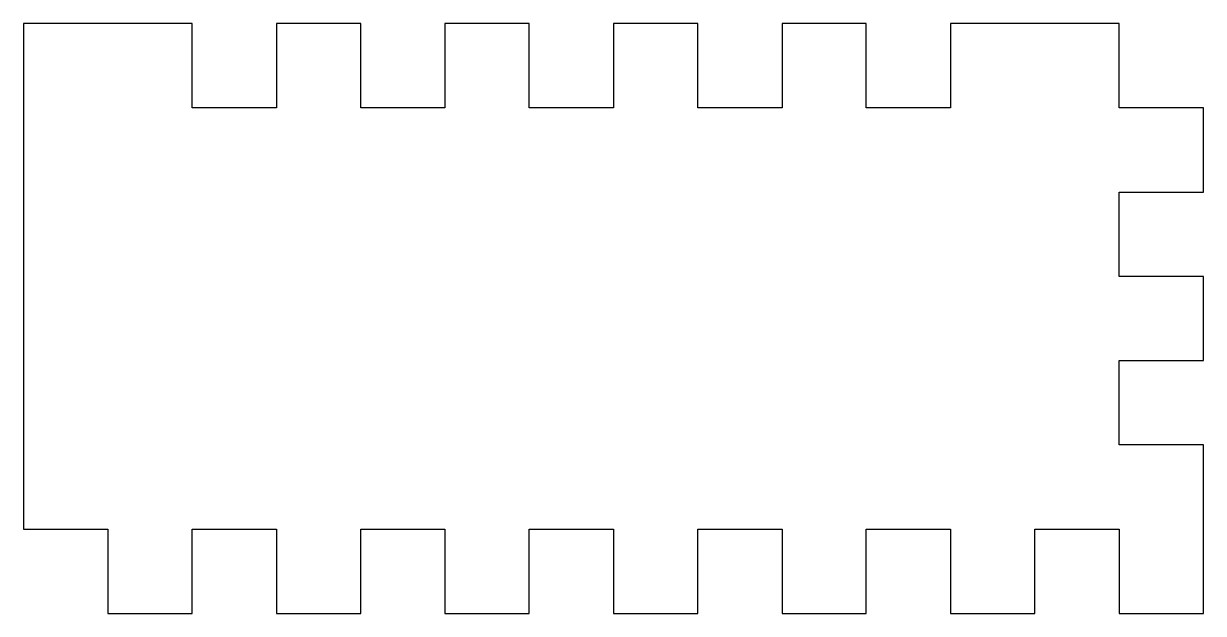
# Model space of a CAD drawing. Header units: millimetres. Extents: x -5 to 65, y 0 to 35.
import ezdxf

# ---------------------------------------------------------------- set-up
doc = ezdxf.new("R2010")
doc.units = ezdxf.units.MM

msp = doc.modelspace()

# ---------------------------------------------------------------- linework, layer by layer
msp.add_lwpolyline([(-5, 35), (-5, 5), (0, 5), (0, 0), (5, 0), (5, 5), (10, 5), (10, 0), (15, 0), (15, 5), (20, 5), (20, 0), (25, 0), (25, 5), (30, 5), (30, 0), (35, 0), (35, 5), (40, 5), (40, 0), (45, 0), (45, 5), (50, 5), (50, 0), (55, 0), (55, 5), (60, 5), (60, 0), (65, 0), (65, 10), (60, 10), (60, 15), (65, 15), (65, 20), (60, 20), (60, 25), (65, 25), (65, 30), (60, 30), (60, 35), (50, 35), (50, 30), (45, 30), (45, 35), (40, 35), (40, 30), (35, 30), (35, 35), (30, 35), (30, 30), (25, 30), (25, 35), (20, 35), (20, 30), (15, 30), (15, 35), (10, 35), (10, 30), (5, 30), (5, 35)], close=True)

doc.saveas('drawing.dxf')
